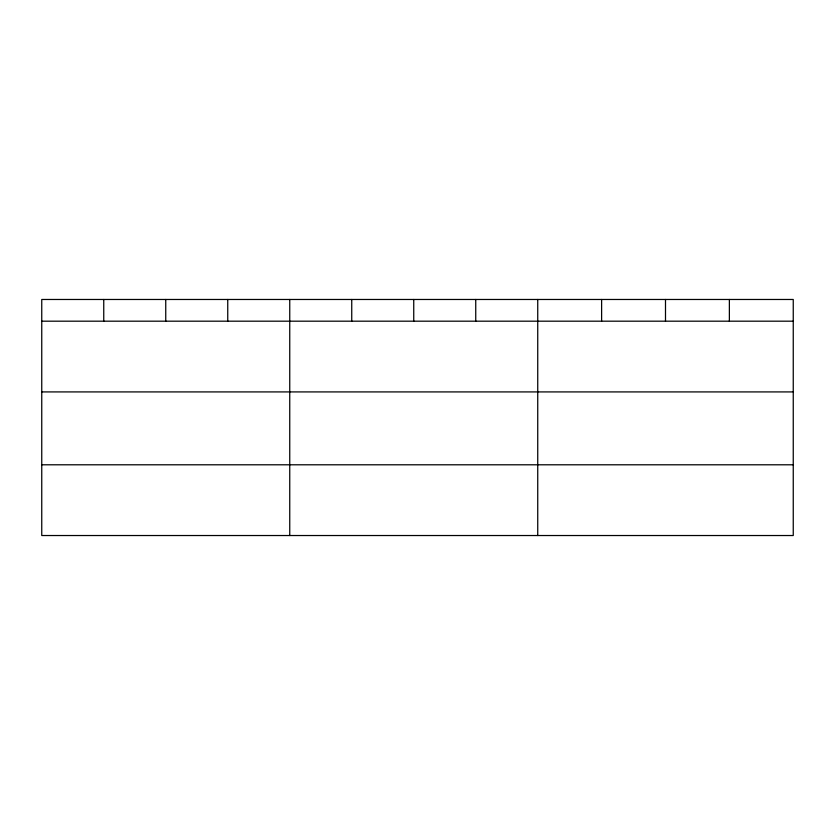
<?xml version="1.0" encoding="UTF-8"?>
<svg xmlns="http://www.w3.org/2000/svg" width="835" height="835" viewBox="0 0 835 835"><rect width="100%" height="100%" fill="white"/><g stroke="black" fill="none" stroke-linecap="round" stroke-linejoin="round"><path stroke-width="1.25" d="M793.25 391.918L793.25 299.473L41.75 299.473L41.75 535.527L793.25 535.527L793.25 391.918L41.75 391.918M41.75 321.183L793.25 321.183M41.75 464.792L793.25 464.792M729.372 299.473L729.372 321.183M665.495 299.473L665.495 321.183M601.617 299.473L601.617 321.183M537.74 299.473L537.74 535.527M475.741 299.473L475.741 321.183M413.742 299.473L413.742 321.183M351.744 299.473L351.744 321.183M289.745 299.473L289.745 535.527M227.746 299.473L227.746 321.183M165.748 299.473L165.748 321.183M103.749 299.473L103.749 321.183"/></g></svg>
